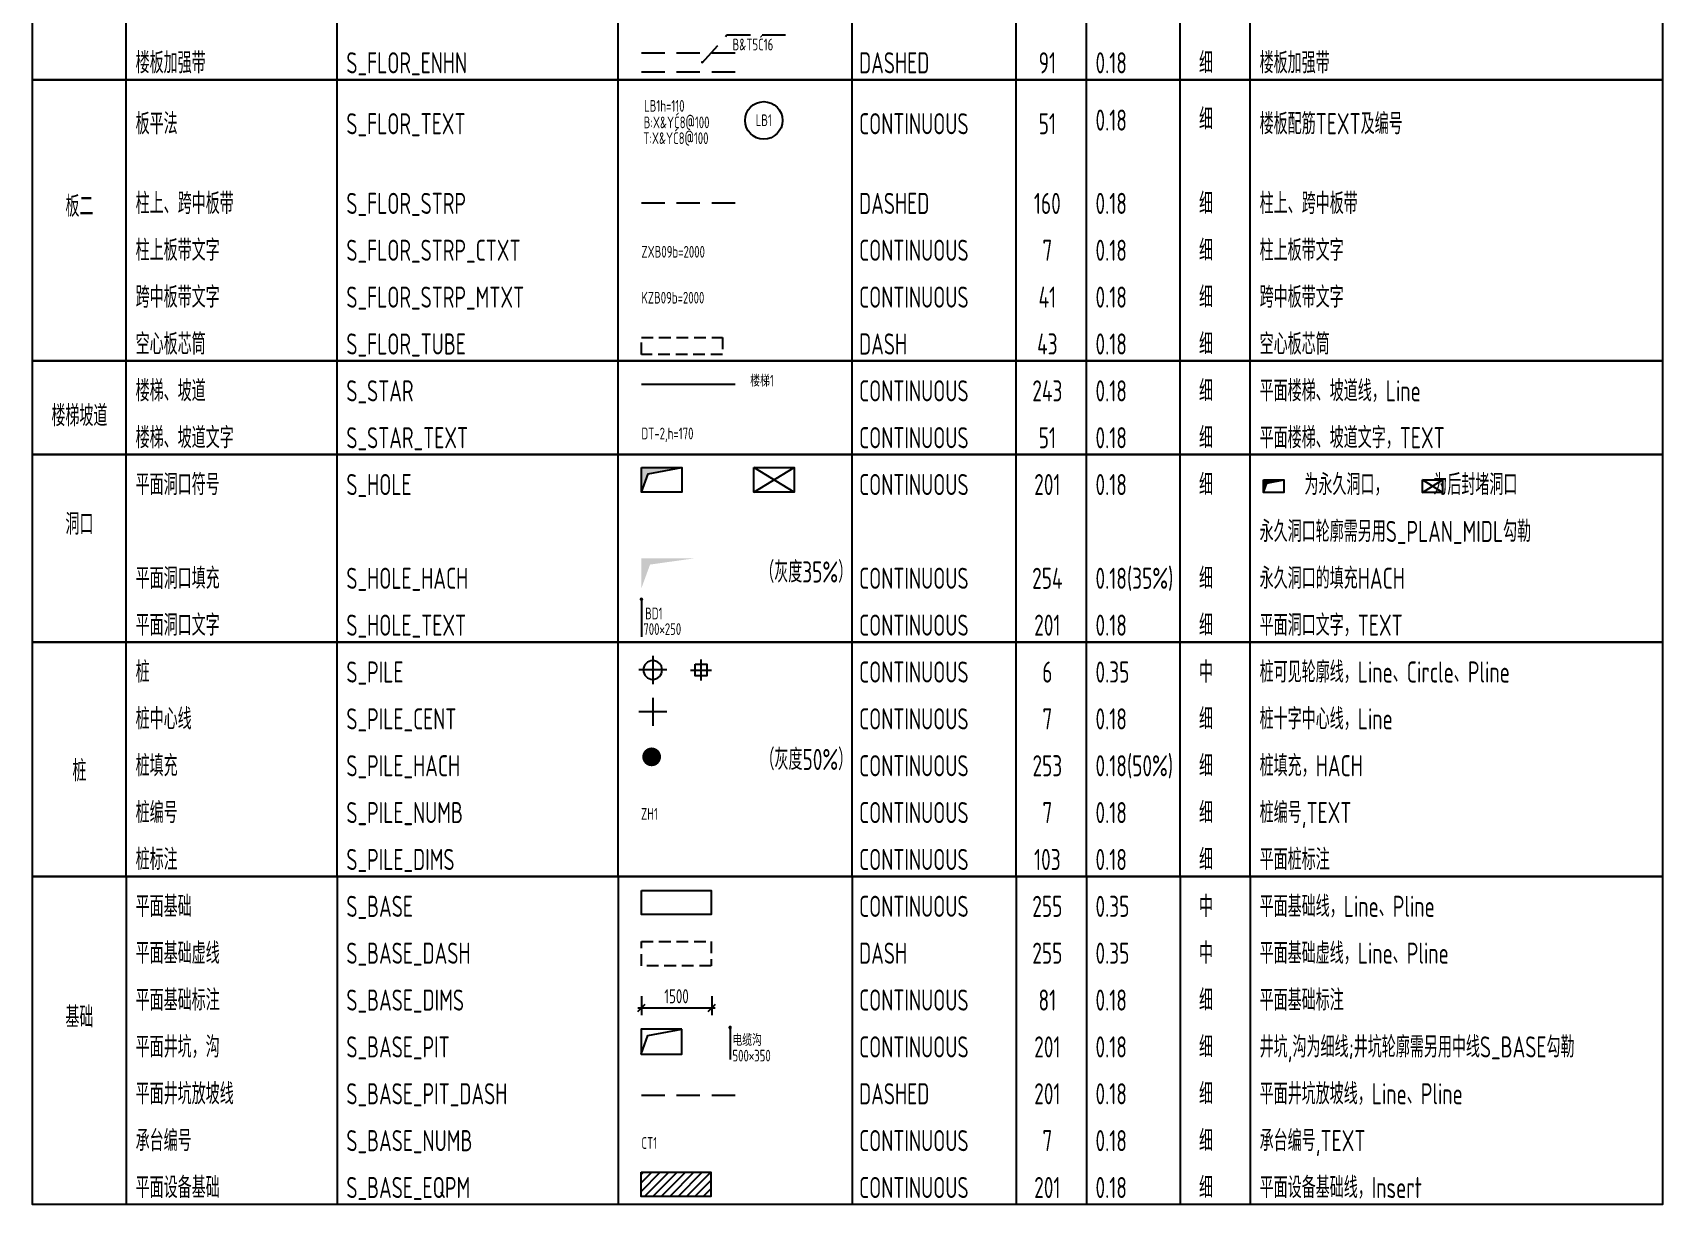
# Model space of a CAD drawing. Extents: x 175043 to 520012312, y -19343 to 3500891844.
# Drawn here: x 517527851 to 517562651, y 3499151331 to 3499176335 of the extents above; entities that cross this region are included whole.
import ezdxf
from ezdxf.enums import TextEntityAlignment as Align

# ---------------------------------------------------------------- set-up
doc = ezdxf.new("R2010")
doc.units = 0
doc.header["$LTSCALE"] = 1000
doc.header["$MEASUREMENT"] = 0
doc.linetypes.add('DASHED', pattern=[0.75, 0.5, -0.25])
doc.linetypes.add('DASHED2', pattern=[0.375, 0.25, -0.125])
doc.layers.get('0').update_dxf_attribs({"linetype": 'CONTINUOUS'})
for name, color, linetype in [('S_BASE', 255, 'CONTINUOUS'), ('S_BASE_DASH', 255, 'DASHED2'), ('S_BASE_DIMS', 81, 'CONTINUOUS'), ('S_BASE_EQPM', 201, 'CONTINUOUS'), ('S_BASE_NUMB', 7, 'CONTINUOUS'), ('S_BASE_PIT', 201, 'CONTINUOUS'), ('S_BASE_PIT_DASH', 201, 'DASHED'), ('S_FLOR_ENHN', 91, 'DASHED'), ('S_FLOR_STRP', 160, 'DASHED'), ('S_FLOR_STRP_CTXT', 7, 'CONTINUOUS'), ('S_FLOR_STRP_MTXT', 41, 'CONTINUOUS'), ('S_FLOR_TEXT', 51, 'CONTINUOUS'), ('S_FLOR_TUBE', 43, 'DASHED2'), ('S_HOLE', 201, 'CONTINUOUS'), ('S_HOLE_HACH', 253, 'CONTINUOUS'), ('S_HOLE_TEXT', 201, 'CONTINUOUS'), ('S_PILE', 6, 'CONTINUOUS'), ('S_PILE_CENT', 7, 'CONTINUOUS'), ('S_PILE_HACH', 253, 'CONTINUOUS'), ('S_PILE_NUMB', 7, 'CONTINUOUS'), ('S_PLAN_TEXT', 7, 'CONTINUOUS'), ('S_STAR', 243, 'CONTINUOUS'), ('S_STAR_TEXT', 51, 'CONTINUOUS'), ('S_TABL', 83, 'CONTINUOUS')]:
    doc.layers.add(name, color=color, linetype=linetype)
doc.styles.add('TH-STYLE1', font='Tssdeng.shx', dxfattribs={"width": 0.7, "bigfont": 'Tssdchn.shx'})
doc.styles.add('TH-STYLE3', font='tssdeng.shx', dxfattribs={"width": 0.7, "bigfont": 'tssdchn.shx'})
doc.dimstyles.new('TSSD_100_100', dxfattribs={"dimtxt": 300, "dimasz": 150, "dimexe": 150, "dimexo": 200, "dimgap": 100, "dimtad": 1, "dimdec": 1, "dimdsep": 46, "dimtxsty": 'TH-STYLE3', "dimblk": 'ARCHTICK', "dimcen": -100, "dimdle": 75, "dimclrt": 7, "dimadec": 0, "dimazin": 0, "dimtfac": 1, "dimtdec": 1, "dimtix": 1, "dimtmove": 2, "dimatfit": 3, "dimldrblk": 'ARCHTICK', "dimfxl": 0, "dimtolj": 1, "dimtzin": 0, "dimarcsym": 0})

# ---------------------------------------------------------------- blocks, each defined once
blk = doc.blocks.new('B-Num')
blk.add_circle((29, 399), 400)
at = {"style": 'TH-STYLE1', "width": 0.7, "flags": 8}
blk.add_attdef('LBN', text='', height=250, dxfattribs=at).set_placement((29, 278), align=Align.CENTER)
blk = doc.blocks.new('*U20')
at = {"layer": 'S_PILE'}
blk.add_lwpolyline([(-125, 125), (125, 125), (125, -125), (-125, -125)], close=True, dxfattribs=at)
at = {"layer": 'S_PILE_CENT'}
for p, q in [((-225, 0), (225, 0)), ((0, 225), (0, -225))]:
    blk.add_line(p, q, dxfattribs=at)
blk = doc.blocks.new('*U19')
at = {"layer": 'S_PILE'}
blk.add_circle((0, 0), 200, dxfattribs=at)
at = {"layer": 'S_PILE_CENT'}
for p, q in [((-300, 0), (300, 0)), ((0, 300), (0, -300))]:
    blk.add_line(p, q, dxfattribs=at)
blk = doc.blocks.new('_ArchTick')
at = {"color": 0, "const_width": 0.25}
blk.add_lwpolyline([(-0.53, -0.53), (0.53, 0.53)], dxfattribs=at)
blk = doc.blocks.new('*D39')
at = {"layer": 'S_BASE_DIMS', "color": 0, "lineweight": -2, "transparency": 16777216}
for p, q in [((517540851, 3499155776), (517540851, 3499155372)), ((517542351, 3499155776), (517542351, 3499155372)), ((517540776, 3499155522), (517542426, 3499155522))]:
    blk.add_line(p, q, dxfattribs=at)
at = {"layer": 'S_BASE_DIMS', "color": 0, "lineweight": -2, "transparency": 16777216, "xscale": 150, "yscale": 150, "zscale": 150, "rotation": 180}
blk.add_blockref('_ArchTick', (517540851, 3499155522), dxfattribs=at)
at = {"layer": 'S_BASE_DIMS', "color": 0, "lineweight": -2, "transparency": 16777216, "xscale": 150, "yscale": 150, "zscale": 150}
blk.add_blockref('_ArchTick', (517542351, 3499155522), dxfattribs=at)
at = {"layer": 'S_BASE_DIMS', "color": 7, "transparency": 16777216, "insert": (517541601, 3499155772), "char_height": 300, "attachment_point": 5, "style": 'TH-STYLE3'}
blk.add_mtext('\\A1;1500', dxfattribs=at)

msp = doc.modelspace()

# ---------------------------------------------------------------- hatches: boundary and pattern name
at = {"layer": 'S_BASE_EQPM'}
h = msp.add_hatch(dxfattribs=at)
h.set_pattern_fill('LINE', color=256, scale=40, angle=45, style=0)
h.set_pattern_definition([(45, (517330081, 3499138409.87), (-89.80256, 89.80256), [])])
h.paths.add_polyline_path([(517542333.4131, 3499151498.9698), (517542333.4131, 3499152016.3753), (517540844.9142, 3499152016.3753), (517540844.9142, 3499151498.9698)])
at = {"layer": 'S_HOLE_HACH'}
for points in [[(517540851.1637, 3499167058.538), (517540851.1637, 3499166527.3682), (517540993.958, 3499166923.7635), (517541715.8624, 3499167058.538)], [(517554208.0545, 3499166723.184), (517554569.0066, 3499166790.5713), (517554136.6573, 3499166790.5713), (517554136.6573, 3499166524.9864)], [(517541998.067, 3499165119.162), (517540849.3095, 3499165119.162), (517540849.3095, 3499164476.4077), (517541035.8665, 3499164984.3874)]]:
    msp.add_hatch(color=256, dxfattribs=at).paths.add_polyline_path(points)
at = {"layer": 'S_PILE_HACH'}
msp.add_hatch(color=256, dxfattribs=at).paths.add_polyline_path([(517540869.5239, 3499160880.938, 1), (517541269.5239, 3499160880.938, 1)])

# ---------------------------------------------------------------- linework, layer by layer
at = {"layer": 'S_BASE'}
msp.add_lwpolyline([(517540851.1516, 3499158031.7682), (517542339.6506, 3499158031.7682), (517542339.6506, 3499157514.3627), (517540851.1516, 3499157514.3627)], close=True, dxfattribs=at)
at = {"layer": 'S_BASE_DASH'}
msp.add_lwpolyline([(517540851.1516, 3499156940.2919), (517542339.6506, 3499156940.2919), (517542339.6506, 3499156422.8863), (517540851.1516, 3499156422.8863)], close=True, dxfattribs=at)
at = {"layer": 'S_BASE_EQPM'}
msp.add_lwpolyline([(517540844.9142, 3499152016.3753), (517542333.4131, 3499152016.3753), (517542333.4131, 3499151498.9698), (517540844.9142, 3499151498.9698)], close=True, dxfattribs=at)
at = {"layer": 'S_BASE_PIT'}
msp.add_line((517542744.0845, 3499155103.0942), (517542744.0845, 3499154425.1776), dxfattribs=at)
for points in [[(517540846.1592, 3499154537.5488), (517540988.9535, 3499154933.9441), (517541710.8579, 3499155068.7187)], [(517541710.8579, 3499155068.7187), (517540846.1592, 3499155068.7187), (517540846.1592, 3499154537.5488), (517541710.8579, 3499154537.5488), (517541710.8579, 3499155068.7187)]]:
    msp.add_lwpolyline(points, dxfattribs=at)
msp.add_lwpolyline([(517542762.8345, 3499155103.0942, 1), (517542725.3345, 3499155103.0942, 1)], format="xyb", close=True, dxfattribs=at)
at = {"layer": 'S_BASE_PIT_DASH'}
msp.add_line((517540851.1516, 3499153661.2788), (517542851.1516, 3499153661.2788), dxfattribs=at)
at = {"layer": 'S_FLOR_ENHN'}
for p, q in [((517542851.1597, 3499175894.0283), (517540851.1597, 3499175894.0283)), ((517542851.1597, 3499175494.0283), (517540851.1597, 3499175494.0283))]:
    msp.add_line(p, q, dxfattribs=at)
msp.add_lwpolyline([(517542145.3117, 3499175691.1876), (517542677.5119, 3499176285.0453), (517544046.6042, 3499176285.0453)], dxfattribs=at)
at = {"layer": 'S_FLOR_ENHN', "const_width": 25}
msp.add_lwpolyline([(517542157.8117, 3499175703.6876, -1), (517542132.8117, 3499175703.6876, -1)], format="xyb", close=True, dxfattribs=at)
at = {"layer": 'S_FLOR_STRP'}
msp.add_line((517540851.1597, 3499172702.6718), (517542851.1597, 3499172702.6718), dxfattribs=at)
at = {"layer": 'S_FLOR_TUBE'}
msp.add_lwpolyline([(517540851.1597, 3499169827.8521), (517542582.1939, 3499169827.8521), (517542582.1939, 3499169470.0378), (517540851.1597, 3499169470.0378)], close=True, dxfattribs=at)
at = {"layer": 'S_HOLE'}
for p, q in [((517543247.9539, 3499166527.3682), (517544112.6526, 3499167058.538)), ((517544112.6526, 3499166527.3682), (517543247.9539, 3499167058.538)), ((517557526.8946, 3499166524.9864), (517557959.2439, 3499166790.5713)), ((517557959.2439, 3499166524.9864), (517557526.8946, 3499166790.5713))]:
    msp.add_line(p, q, dxfattribs=at)
for points in [[(517540851.1637, 3499166527.3682), (517540993.958, 3499166923.7635), (517541715.8624, 3499167058.538)], [(517554136.6573, 3499166524.9864), (517554208.0545, 3499166723.184), (517554569.0066, 3499166790.5713)]]:
    msp.add_lwpolyline(points, dxfattribs=at)
for points in [[(517540851.1637, 3499167058.538), (517541715.8624, 3499167058.538), (517541715.8624, 3499166527.3682), (517540851.1637, 3499166527.3682)], [(517543247.9539, 3499167058.538), (517544112.6526, 3499167058.538), (517544112.6526, 3499166527.3682), (517543247.9539, 3499166527.3682)], [(517554136.6573, 3499166790.5713), (517554569.0066, 3499166790.5713), (517554569.0066, 3499166524.9864), (517554136.6573, 3499166524.9864)], [(517557526.8946, 3499166790.5713), (517557959.2439, 3499166790.5713), (517557959.2439, 3499166524.9864), (517557526.8946, 3499166524.9864)]]:
    msp.add_lwpolyline(points, close=True, dxfattribs=at)
at = {"layer": 'S_HOLE_TEXT', "ltscale": 800}
msp.add_line((517540851.1556, 3499164218.5747), (517540851.1556, 3499163443.0195), dxfattribs=at)
at = {"layer": 'S_HOLE_TEXT', "ltscale": 800, "const_width": 37.5}
msp.add_lwpolyline([(517540869.9056, 3499164244.1176, 1), (517540832.4056, 3499164244.1176, 1)], format="xyb", close=True, dxfattribs=at)
at = {"layer": 'S_PILE_CENT'}
for p, q in [((517541092.5156, 3499162141.654), (517541092.5156, 3499161541.654)), ((517541392.5156, 3499161841.654), (517540792.5156, 3499161841.654))]:
    msp.add_line(p, q, dxfattribs=at)
at = {"layer": 'S_STAR'}
msp.add_line((517540851.1597, 3499168836.5602), (517542851.1597, 3499168836.5602), dxfattribs=at)
at = {"layer": 'S_TABL'}
for p, q in [((517529851.1556, 3499175331.0409), (517529851.1597, 3499178331.0409)), ((517534351.1556, 3499175331.0409), (517534351.1556, 3499178331.0409)), ((517540351.1556, 3499175331.0409), (517540351.1556, 3499178331.0409)), ((517545351.1516, 3499175331.0409), (517545351.1516, 3499178331.0409)), ((517548851.1556, 3499175331.0409), (517548851.1556, 3499178331.0409)), ((517550351.1556, 3499175331.0409), (517550351.1556, 3499178331.0409)), ((517552351.1556, 3499175331.0409), (517552351.1556, 3499178331.0409)), ((517553851.1556, 3499175331.0409), (517553851.1556, 3499178331.0409)), ((517529851.1597, 3499169331.0409), (517529851.1556, 3499175331.0409)), ((517534351.1556, 3499169331.0409), (517534351.1556, 3499175331.0409)), ((517540351.1556, 3499169331.0409), (517540351.1556, 3499175331.0409)), ((517545351.1516, 3499169331.0409), (517545351.1516, 3499175331.0409)), ((517548851.1556, 3499169331.0409), (517548851.1556, 3499175331.0409)), ((517550351.1556, 3499169331.0409), (517550351.1556, 3499175331.0409)), ((517552351.1556, 3499169331.0409), (517552351.1556, 3499175331.0409)), ((517553851.1556, 3499169331.0409), (517553851.1556, 3499175331.0409)), ((517527851.1597, 3499169331.0409), (517562651.1516, 3499169331.0409)), ((517529851.1556, 3499167331.0409), (517529851.1556, 3499169331.0409)), ((517534351.1556, 3499167331.0409), (517534351.1556, 3499169331.0409)), ((517540351.1556, 3499167331.0409), (517540351.1556, 3499169331.0409)), ((517545351.1516, 3499167331.0409), (517545351.1516, 3499169331.0409)), ((517548851.1556, 3499167331.0409), (517548851.1556, 3499169331.0409)), ((517550351.1556, 3499167331.0409), (517550351.1556, 3499169331.0409)), ((517552351.1556, 3499167331.0409), (517552351.1556, 3499169331.0409)), ((517553851.1556, 3499167331.0409), (517553851.1556, 3499169331.0409)), ((517529851.1516, 3499163331.0409), (517529851.1556, 3499167331.0409)), ((517534351.1516, 3499163331.0409), (517534351.1556, 3499167331.0409)), ((517540351.1516, 3499163331.0409), (517540351.1556, 3499167331.0409)), ((517545351.1476, 3499163331.0409), (517545351.1516, 3499167331.0409)), ((517548851.1516, 3499163331.0409), (517548851.1556, 3499167331.0409)), ((517550351.1516, 3499163331.0409), (517550351.1556, 3499167331.0409)), ((517552351.1516, 3499163331.0409), (517552351.1556, 3499167331.0409)), ((517553851.1516, 3499163331.0409), (517553851.1556, 3499167331.0409)), ((517527851.1556, 3499163331.0409), (517562651.1516, 3499163331.0409)), ((517529851.1516, 3499158331.0409), (517529851.1516, 3499163331.0409)), ((517534351.1516, 3499158331.0409), (517534351.1516, 3499163331.0409)), ((517540351.1516, 3499158331.0409), (517540351.1516, 3499163331.0409)), ((517545351.1476, 3499158331.0409), (517545351.1476, 3499163331.0409)), ((517548851.1516, 3499158331.0409), (517548851.1516, 3499163331.0409)), ((517550351.1516, 3499158331.0409), (517550351.1516, 3499163331.0409)), ((517552351.1516, 3499158331.0409), (517552351.1516, 3499163331.0409)), ((517553851.1516, 3499158331.0409), (517553851.1516, 3499163331.0409)), ((517529851.1516, 3499158331.0409), (517529851.1516, 3499151331.0409)), ((517534351.1516, 3499158331.0409), (517534351.1516, 3499151331.0409)), ((517540351.1516, 3499158331.0409), (517540351.1516, 3499151331.0409)), ((517545351.1476, 3499158331.0409), (517545351.1476, 3499151331.0409)), ((517548851.1516, 3499158331.0409), (517548851.1516, 3499151331.0409)), ((517550351.1516, 3499158331.0409), (517550351.1516, 3499151331.0409)), ((517552351.1516, 3499158331.0409), (517552351.1516, 3499151331.0409)), ((517553851.1516, 3499158331.0409), (517553851.1516, 3499151331.0409))]:
    msp.add_line(p, q, dxfattribs=at)
for points in [[(517527851.1597, 3499178331.0409), (517562651.1516, 3499178331.0409), (517562651.1516, 3499175331.0409), (517527851.1597, 3499175331.0409)], [(517527851.1597, 3499175331.0409), (517562651.1516, 3499175331.0409), (517562651.1516, 3499169331.0409), (517527851.1597, 3499169331.0409)], [(517527851.1597, 3499169331.0409), (517562651.1516, 3499169331.0409), (517562651.1516, 3499167331.0409), (517527851.1597, 3499167331.0409)], [(517527851.1597, 3499167331.0409), (517562651.1516, 3499167331.0409), (517562651.1516, 3499163331.0409), (517527851.1556, 3499163331.0409)], [(517527851.1556, 3499163331.0409), (517562651.1516, 3499163331.0409), (517562651.1516, 3499158331.0409), (517527851.1556, 3499158331.0409)], [(517527851.1556, 3499158331.0409), (517562651.1516, 3499158331.0409), (517562651.1516, 3499151331.0409), (517527851.1556, 3499151331.0409)]]:
    msp.add_lwpolyline(points, close=True, dxfattribs=at)

# ---------------------------------------------------------------- block references
at = {"layer": 'S_FLOR_TEXT'}
msp.add_blockref('B-Num', (517543434.3803, 3499174063.2149), dxfattribs=at).add_auto_attribs({'LBN': 'LB1'})
at = {"layer": 'S_PILE', "xscale": -1}
msp.add_blockref('*U19', (517541092.5156, 3499162734.7991), dxfattribs=at)
at = {"layer": 'S_PILE'}
msp.add_blockref('*U20', (517542122.0661, 3499162733.5461), dxfattribs=at)

# ---------------------------------------------------------------- texts
at = {"layer": 'S_BASE_NUMB', "style": 'TH-STYLE1', "width": 0.7}
msp.add_text('CT1', height=250, dxfattribs=at).set_placement((517540851.1516, 3499152515.3392))
at = {"layer": 'S_BASE_PIT', "style": 'TH-STYLE1', "width": 0.7}
for s, p in [('电缆沟', (517542794.0845, 3499154713.2014)), ('500×350', (517542794.0845, 3499154380.1791))]:
    msp.add_text(s, height=250, dxfattribs=at).set_placement(p)
at = {"layer": 'S_FLOR_ENHN', "style": 'TH-STYLE1', "width": 0.7}
msp.add_text('B&T5Ć16', height=250, dxfattribs=at).set_placement((517542797.2122, 3499175956.5889))
at = {"layer": 'S_FLOR_STRP_CTXT', "style": 'TH-STYLE1', "width": 0.7}
msp.add_text('ZXB09b=2000', height=250, dxfattribs=at).set_placement((517540851.1597, 3499171458.5553), align=Align.BOTTOM_LEFT)
at = {"layer": 'S_FLOR_STRP_MTXT', "style": 'TH-STYLE1', "width": 0.7}
msp.add_text('KZB09b=2000', height=250, dxfattribs=at).set_placement((517540851.1597, 3499170478.863), align=Align.BOTTOM_LEFT)
at = {"layer": 'S_FLOR_TEXT', "style": 'TH-STYLE1', "width": 0.7}
for s, p in [('LB1h=110', (517540908.0902, 3499174647.0493)), ('B:X&YĆ8@100', (517540900.3246, 3499174294.4723)), ('T:X&YĆ8@100', (517540890.1096, 3499173957.2248))]:
    msp.add_text(s, height=250, dxfattribs=at).set_placement(p)
at = {"layer": 'S_HOLE_TEXT', "ltscale": 800, "style": 'TH-STYLE1', "width": 0.7}
for s, p in [('BD1', (517540931.0769, 3499163740.3671)), ('700×250', (517540890.6923, 3499163407.3449))]:
    msp.add_text(s, height=250, dxfattribs=at).set_placement(p, align=Align.BOTTOM_LEFT)
at = {"layer": 'S_PILE_NUMB', "style": 'TH-STYLE1', "width": 0.7}
msp.add_text('ZH1', height=250, dxfattribs=at).set_placement((517540842.2606, 3499159463.3467), align=Align.BOTTOM_LEFT)
at = {"layer": 'S_PLAN_TEXT', "style": 'TH-STYLE1', "width": 0.7}
for s, p in [('楼板加强带', (517530051.1556, 3499175331.0409)), ('S_FLOR_ENHN', (517534551.1556, 3499175331.0409)), ('DASHED', (517545497.7873, 3499175331.0409)), ('0.18', (517550545.9477, 3499175331.0409)), ('细', (517552757.505, 3499175331.0409)), ('楼板加强带', (517554051.1597, 3499175331.0409)), ('细', (517552757.505, 3499174131.2191)), ('板平法', (517530051.1556, 3499174031.0409)), ('S_FLOR_TEXT', (517534551.1556, 3499174031.0409)), ('CONTINUOUS', (517545497.7873, 3499174031.0409)), ('0.18', (517550545.9477, 3499174108.7213)), ('楼板配筋TEXT及编号', (517554051.1597, 3499174031.0409)), ('柱上、跨中板带', (517530051.1556, 3499172331.0409)), ('S_FLOR_STRP', (517534551.1556, 3499172331.0409)), ('DASHED', (517545497.7873, 3499172331.0409)), ('0.18', (517550545.9477, 3499172331.0409)), ('细', (517552757.505, 3499172331.0409)), ('柱上、跨中板带', (517554051.1597, 3499172331.0409)), ('柱上板带文字', (517530051.1556, 3499171331.0409)), ('细', (517552757.505, 3499171331.0409)), ('柱上板带文字', (517554051.1597, 3499171331.0409)), ('S_FLOR_STRP_CTXT', (517534551.1556, 3499171331.0409)), ('CONTINUOUS', (517545497.7873, 3499171331.0409)), ('0.18', (517550545.9477, 3499171331.0409)), ('跨中板带文字', (517530051.1556, 3499170331.0409)), ('S_FLOR_STRP_MTXT', (517534551.1556, 3499170331.0409)), ('CONTINUOUS', (517545497.7873, 3499170331.0409)), ('0.18', (517550545.9477, 3499170331.0409)), ('细', (517552757.505, 3499170331.0409)), ('跨中板带文字', (517554051.1597, 3499170331.0409)), ('空心板芯筒', (517530051.1556, 3499169331.0409)), ('S_FLOR_TUBE', (517534551.1556, 3499169331.0409)), ('DASH', (517545497.7873, 3499169331.0409)), ('0.18', (517550545.9477, 3499169331.0409)), ('细', (517552757.505, 3499169331.0409)), ('空心板芯筒', (517554051.1597, 3499169331.0409)), ('楼梯、坡道', (517530051.1556, 3499168331.0409)), ('S_STAR', (517534551.1556, 3499168331.0409)), ('CONTINUOUS', (517545497.7873, 3499168331.0409)), ('0.18', (517550545.9477, 3499168331.0409)), ('细', (517552757.505, 3499168331.0409)), ('平面楼梯、坡道线，Line', (517554051.1597, 3499168331.0409)), ('楼梯、坡道文字', (517530051.1556, 3499167331.0409)), ('S_STAR_TEXT', (517534551.1556, 3499167331.0409)), ('CONTINUOUS', (517545497.7873, 3499167331.0409)), ('0.18', (517550545.9477, 3499167331.0409)), ('细', (517552757.505, 3499167331.0409)), ('平面楼梯、坡道文字，TEXT', (517554051.1597, 3499167331.0409)), ('平面洞口符号', (517530051.1556, 3499166331.0409)), ('S_HOLE', (517534551.1556, 3499166331.0409)), ('CONTINUOUS', (517545497.7873, 3499166331.0409)), ('0.18', (517550545.9477, 3499166331.0409)), ('细', (517552757.505, 3499166331.0409)), ('     为永久洞口，     为后封堵洞口', (517554051.1647, 3499166331.0409)), ('永久洞口轮廓需另用S_PLAN_MIDL勾勒', (517554051.1597, 3499165331.0409)), ('平面洞口填充', (517530051.1516, 3499164331.0409)), ('S_HOLE_HACH', (517534551.1516, 3499164331.0409)), ('CONTINUOUS', (517545497.7832, 3499164331.0409)), ('0.18(35%%%)', (517550545.9437, 3499164331.0409)), ('细', (517552757.5009, 3499164331.0409)), ('永久洞口的填充HACH', (517554051.1556, 3499164331.0409)), ('平面洞口文字', (517530051.1516, 3499163331.0409)), ('细', (517552757.5009, 3499163331.0409)), ('平面洞口文字，TEXT', (517554051.1556, 3499163331.0409)), ('S_HOLE_TEXT', (517534551.1516, 3499163331.0409)), ('CONTINUOUS', (517545497.7832, 3499163331.0409)), ('0.18', (517550545.9437, 3499163331.0409)), ('桩', (517530051.1516, 3499162331.0409)), ('S_PILE', (517534551.1516, 3499162331.0409)), ('CONTINUOUS', (517545497.7832, 3499162331.0409)), ('0.35', (517550545.9437, 3499162331.0409)), ('中', (517552757.5009, 3499162331.0409)), ('桩可见轮廓线，Line、Circle、Pline', (517554051.1556, 3499162331.0409)), ('桩中心线', (517530051.1516, 3499161331.0409)), ('S_PILE_CENT', (517534551.1516, 3499161331.0409)), ('CONTINUOUS', (517545497.7832, 3499161331.0409)), ('0.18', (517550545.9437, 3499161331.0409)), ('细', (517552757.5009, 3499161331.0409)), ('桩十字中心线，Line', (517554051.1556, 3499161331.0409)), ('桩填充', (517530051.1516, 3499160331.0409)), ('S_PILE_HACH', (517534551.1516, 3499160331.0409)), ('CONTINUOUS', (517545497.7832, 3499160331.0409)), ('0.18(50%%%)', (517550545.9437, 3499160331.0409)), ('细', (517552757.5009, 3499160331.0409)), ('桩填充，HACH', (517554051.1556, 3499160331.0409)), ('桩编号', (517530051.1516, 3499159331.0409)), ('S_PILE_NUMB', (517534551.1516, 3499159331.0409)), ('CONTINUOUS', (517545497.7832, 3499159331.0409)), ('0.18', (517550545.9437, 3499159331.0409)), ('细', (517552757.5009, 3499159331.0409)), ('桩编号,TEXT ', (517554051.1556, 3499159331.0409)), ('桩标注', (517530051.1516, 3499158331.0409)), ('S_PILE_DIMS', (517534551.1516, 3499158331.0409)), ('CONTINUOUS', (517545497.7832, 3499158331.0409)), ('0.18', (517550545.9437, 3499158331.0409)), ('细', (517552757.5009, 3499158331.0409)), ('平面桩标注', (517554051.1556, 3499158331.0409)), ('平面基础', (517530051.1516, 3499157331.0409)), ('S_BASE', (517534551.1516, 3499157331.0409)), ('CONTINUOUS', (517545497.7832, 3499157331.0409)), ('0.35', (517550545.9437, 3499157331.0409)), ('中', (517552757.5009, 3499157331.0409)), ('平面基础线，Line、Pline', (517554051.1556, 3499157331.0409)), ('平面基础虚线', (517530051.1516, 3499156331.0409)), ('S_BASE_DASH', (517534551.1516, 3499156331.0409)), ('DASH', (517545497.7832, 3499156331.0409)), ('0.35', (517550545.9437, 3499156331.0409)), ('中', (517552757.5009, 3499156331.0409)), ('平面基础虚线，Line、Pline', (517554051.1556, 3499156331.0409)), ('平面基础标注', (517530051.1516, 3499155331.0409)), ('细', (517552757.5009, 3499155331.0409)), ('平面基础标注', (517554051.1556, 3499155331.0409)), ('S_BASE_DIMS', (517534551.1516, 3499155331.0409)), ('CONTINUOUS', (517545497.7832, 3499155331.0409)), ('0.18', (517550545.9437, 3499155331.0409)), ('平面井坑，沟', (517530051.1516, 3499154331.0409)), ('S_BASE_PIT', (517534551.1516, 3499154331.0409)), ('CONTINUOUS', (517545497.7832, 3499154331.0409)), ('0.18', (517550545.9437, 3499154331.0409)), ('细', (517552757.5009, 3499154331.0409)), ('井坑,沟为细线;井坑轮廓需另用中线S_BASE勾勒', (517554051.1556, 3499154331.0409)), ('平面井坑放坡线', (517530051.1516, 3499153331.0409)), ('S_BASE_PIT_DASH', (517534551.1516, 3499153331.0409)), ('DASHED', (517545497.7832, 3499153331.0409)), ('0.18', (517550545.9437, 3499153331.0409)), ('细', (517552757.5009, 3499153331.0409)), ('平面井坑放坡线，Line、Pline', (517554051.1556, 3499153331.0409)), ('承台编号', (517530051.1516, 3499152331.0409)), ('S_BASE_NUMB', (517534551.1516, 3499152331.0409)), ('CONTINUOUS', (517545497.7832, 3499152331.0409)), ('0.18', (517550545.9437, 3499152331.0409)), ('细', (517552757.5009, 3499152331.0409)), ('承台编号,TEXT ', (517554051.1556, 3499152331.0409)), ('平面设备基础', (517530051.1516, 3499151331.0409)), ('S_BASE_EQPM', (517534551.1516, 3499151331.0409)), ('CONTINUOUS', (517545497.7832, 3499151331.0409)), ('0.18', (517550545.9437, 3499151331.0409)), ('细', (517552757.5009, 3499151331.0409)), ('平面设备基础线，Insert', (517554051.1556, 3499151331.0409))]:
    msp.add_text(s, height=450, dxfattribs=at).set_placement(p, align=Align.BOTTOM_LEFT)
for s, p in [('91', (517549518.4506, 3499175331.0409)), ('51', (517549518.4506, 3499174031.0409)), ('160', (517549518.4506, 3499172331.0409)), ('7', (517549518.4506, 3499171331.0409)), ('41', (517549518.4506, 3499170331.0409)), ('43', (517549518.4506, 3499169331.0409)), ('243', (517549518.4506, 3499168331.0409)), ('51', (517549518.4506, 3499167331.0409)), ('201', (517549518.4506, 3499166331.0409)), ('254', (517549518.4465, 3499164331.0409)), ('201', (517549518.4465, 3499163331.0409)), ('6', (517549518.4465, 3499162331.0409)), ('7', (517549518.4465, 3499161331.0409)), ('253', (517549518.4465, 3499160331.0409)), ('7', (517549518.4465, 3499159331.0409)), ('103', (517549518.4465, 3499158331.0409)), ('255', (517549518.4465, 3499157331.0409)), ('255', (517549518.4465, 3499156331.0409)), ('81', (517549518.4465, 3499155331.0409)), ('201', (517549518.4465, 3499154331.0409)), ('201', (517549518.4465, 3499153331.0409)), ('7', (517549518.4465, 3499152331.0409)), ('201', (517549518.4465, 3499151331.0409))]:
    msp.add_text(s, height=450, dxfattribs=at).set_placement(p, align=Align.BOTTOM_CENTER)
for s, p in [('（灰度35%%%）', (517545351.1556, 3499164465.9381)), ('（灰度50%%%）', (517545351.1556, 3499160465.9381))]:
    msp.add_text(s, height=450, dxfattribs=at).set_placement(p, align=Align.BOTTOM_RIGHT)
at = {"layer": 'S_PLAN_TEXT', "insert": (517528851.1597, 3499172629.8401), "char_height": 450, "attachment_point": 5, "style": 'TH-STYLE1'}
msp.add_mtext('板二', dxfattribs=at)
at = {"layer": 'S_PLAN_TEXT', "char_height": 450, "width": 1999.995972, "attachment_point": 5, "style": 'TH-STYLE1'}
for s, insert in [('楼梯坡道', (517528851.1576, 3499168161.5599)), ('洞口', (517528851.1536, 3499165847.8692)), ('桩', (517528851.1536, 3499160581.2641)), ('基础', (517528851.1536, 3499155330.2543))]:
    msp.add_mtext(s, dxfattribs=dict(at, insert=insert))
at = {"layer": 'S_STAR', "style": 'TH-STYLE1', "width": 0.7}
msp.add_text('楼梯1', height=250, dxfattribs=at).set_placement((517543173.587, 3499168707.3089), align=Align.BOTTOM_LEFT)
at = {"layer": 'S_STAR_TEXT', "style": 'TH-STYLE1', "width": 0.7}
msp.add_text('DT-2,h=170', height=250, dxfattribs=at).set_placement((517540851.1597, 3499167581.3364), align=Align.BOTTOM_LEFT)

# ---------------------------------------------------------------- dimensions: what is measured, and where the dimension line sits
at = {"layer": 'S_BASE_DIMS'}
dim = msp.add_linear_dim(base=(517542351.1516, 3499155521.7925), p1=(517540851.1516, 3499155975.988), p2=(517542351.1516, 3499155975.988), dimstyle='TSSD_100_100', dxfattribs=at)
dim.commit()
dim.dimension.update_dxf_attribs({"geometry": '*D39', "text_midpoint": (517541601.1516, 3499155771.7925)})

doc.saveas('drawing.dxf')
